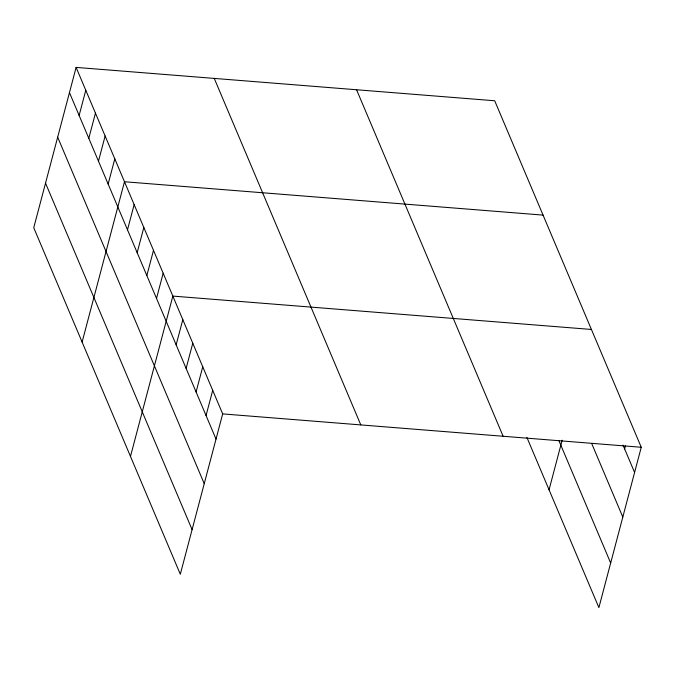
<?xml version="1.0" encoding="UTF-8"?>
<svg xmlns="http://www.w3.org/2000/svg" width="675" height="675" viewBox="0 0 675 675"><rect width="100%" height="100%" fill="white"/><g stroke="black" fill="none" stroke-linecap="round" stroke-linejoin="round"><path stroke-width="1.01" d="M76.115 67.399L33.75 227.728L180.309 574.239L222.674 413.902L76.115 67.399L494.691 100.761L641.25 447.272L598.885 607.601L526.888 437.383M79.127 115.459L85.784 90.264M88.805 138.333L95.462 113.13M98.474 161.198L105.131 136.004M108.143 184.072L114.801 158.87M82.114 342.082L124.478 181.744L543.054 215.106M127.491 229.812L134.148 204.609M137.168 252.678L143.826 227.483M146.838 275.552L153.495 250.349M156.516 298.418L163.173 273.223M130.477 456.427L172.842 296.089L591.418 329.459M176.15 344.849L182.807 319.655M186.114 368.415L192.78 343.221M196.088 391.981L202.745 366.778M206.052 415.538L212.709 390.344M549.053 489.788L562.157 440.201M624.628 448.909L625.421 445.88M222.674 413.902L641.25 447.272M623.033 445.137L634.593 472.466M591.713 443.551L622.806 517.067M558.824 440.429L610.673 563.009M356.56 89.75L503.12 436.261M214.245 78.401L360.804 424.913M69.457 92.593L216.017 439.104M57.67 137.185L204.238 483.697M45.529 183.136L192.097 529.647"/></g></svg>
